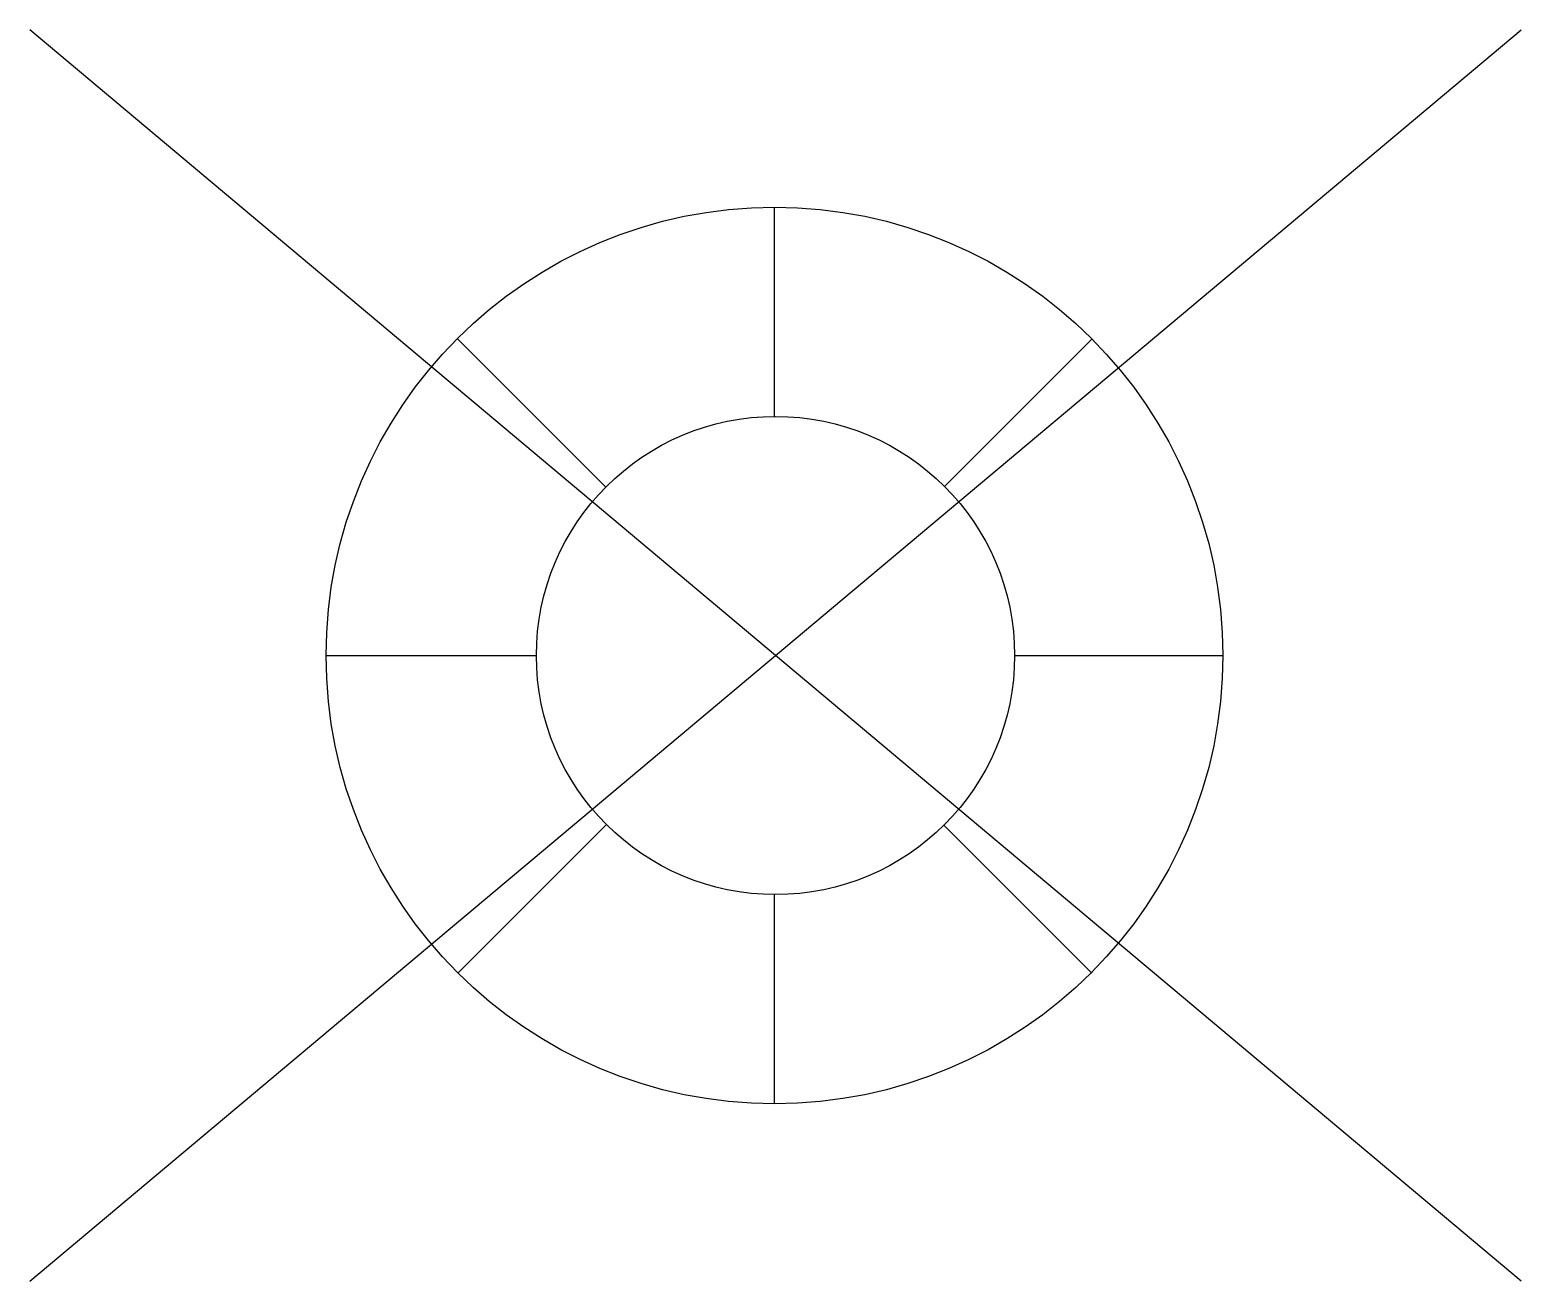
# Model space of a CAD drawing. Extents: x -3.12 to 3.12, y -2.62 to 2.62.
import ezdxf

# ---------------------------------------------------------------- set-up
doc = ezdxf.new("R2010")
doc.units = 0

msp = doc.modelspace()

# ---------------------------------------------------------------- linework, layer by layer
for p, q in [((-3.1186, -2.6168), (3.1186, 2.6168)), ((3.1186, -2.6168), (-3.1186, 2.6168)), ((-0.0043, 1), (-0.0043, 1.875)), ((-0.7102, 0.704), (-1.3289, 1.3228)), ((0.7071, 0.7071), (1.3228, 1.3228)), ((-1.8793, 0), (-1, 0)), ((1, 0), (1.8707, 0)), ((-1.3289, -1.3289), (-0.7071, -0.7071)), ((1.3228, -1.3289), (0.704, -0.7102)), ((-0.0043, -1.875), (-0.0043, -1))]:
    msp.add_line(p, q)
for centre, radius in [((-0.0043, 0), 1.875), ((0, 0), 1)]:
    msp.add_circle(centre, radius)

doc.saveas('drawing.dxf')
